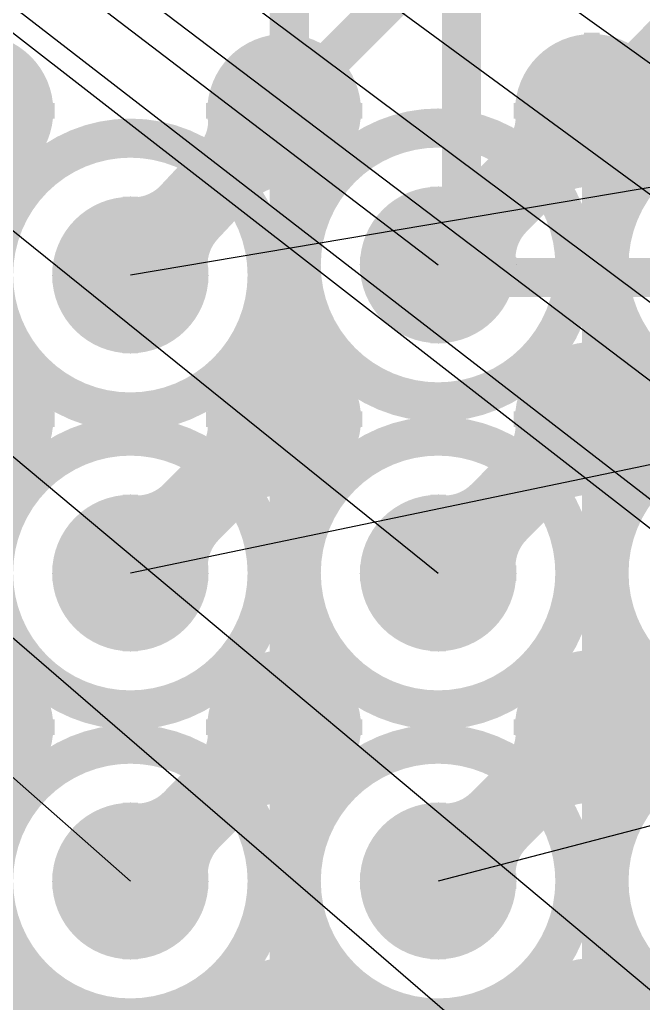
# Model space of a CAD drawing. Extents: x -4539 to 5978, y -4736 to 3041.
# Drawn here: x 1226 to 1305.8, y 574.9 to 700.6 of the extents above; entities that cross this region are included whole.
import ezdxf

# ---------------------------------------------------------------- set-up
doc = ezdxf.new("R2010")
doc.units = 0
for name, pattern in [('SIG_0', [2, 1, 1]), ('SIG_1', [2, 1, 1]), ('SIG_173', [2, 1, 1]), ('SIG_195', [2, 1, 1]), ('SIG_2', [2, 1, 1])]:
    doc.linetypes.add(name, pattern=pattern)
doc.layers.get('0').update_dxf_attribs({"color": 254, "linetype": 'CONTINUOUS'})
for name, color, linetype in [('DRIL_NPLTE_THRU_01', 16, 'CONTINUOUS'), ('DRIL_NPLTE_THRU_02', 2, 'CONTINUOUS'), ('DRIL_NPLTE_THRU_03', 34, 'CONTINUOUS'), ('DRIL_NPLTE_THRU_04', 96, 'CONTINUOUS'), ('DRIL_NPLTE_THRU_05', 6, 'CONTINUOUS'), ('DRIL_NPLTE_THRU_06', 176, 'CONTINUOUS'), ('DRIL_PLTE_THRU_01', 16, 'CONTINUOUS'), ('DRIL_PLTE_THRU_02', 2, 'CONTINUOUS'), ('DRIL_PLTE_THRU_03', 34, 'CONTINUOUS'), ('DRIL_PLTE_THRU_04', 96, 'CONTINUOUS'), ('DRIL_PLTE_THRU_05', 6, 'CONTINUOUS'), ('DRIL_PLTE_THRU_06', 176, 'CONTINUOUS'), ('DRIL_SYMBOL', 254, 'CONTINUOUS'), ('LINK_00', 254, 'CONTINUOUS'), ('PADS_BOT', 5, 'CONTINUOUS'), ('PADS_INNER', 1, 'CONTINUOUS'), ('PADS_TOP', 1, 'CONTINUOUS'), ('PART_BOT_2DLINE_00', 4, 'CONTINUOUS'), ('POUR_VIATHERM_02', 56, 'CONTINUOUS'), ('POUR_VIATHERM_05', 216, 'CONTINUOUS'), ('POUR_VOID_02', 56, 'CONTINUOUS'), ('POUR_VOID_05', 216, 'CONTINUOUS'), ('TEAR_01', 1, 'CONTINUOUS'), ('TRACE_01', 1, 'CONTINUOUS'), ('TRACE_04', 3, 'CONTINUOUS'), ('TRACE_06', 5, 'CONTINUOUS'), ('VIAPTS', 1, 'CONTINUOUS')]:
    doc.layers.add(name, color=color, linetype=linetype)

# ---------------------------------------------------------------- blocks, each defined once
blk = doc.blocks.new('POUR_VOID_646')
at = {"layer": 'POUR_VOID_02', "const_width": 5}
blk.add_lwpolyline([(-4977.34, -5832, 1), (-4942.34, -5832, 1)], format="xyb", close=True, dxfattribs=at)
blk = doc.blocks.new('POUR_VOID_645')
at = {"layer": 'POUR_VOID_02', "const_width": 5}
blk.add_lwpolyline([(-4977.34, -5870.08, 1), (-4942.34, -5870.08, 1)], format="xyb", close=True, dxfattribs=at)
blk = doc.blocks.new('POUR_VOID_635')
at = {"layer": 'POUR_VOID_02', "const_width": 5}
blk.add_lwpolyline([(-4937.97, -5909.45, 1), (-4902.97, -5909.45, 1)], format="xyb", close=True, dxfattribs=at)
blk = doc.blocks.new('POUR_VOID_627')
at = {"layer": 'POUR_VOID_02', "const_width": 5}
blk.add_lwpolyline([(-4898.6, -5909.45, 1), (-4863.6, -5909.45, 1)], format="xyb", close=True, dxfattribs=at)
blk = doc.blocks.new('POUR_OUTLINE_418')
for name in ['POUR_VOID_646', 'POUR_VOID_645', 'POUR_VOID_635', 'POUR_VOID_627']:
    blk.add_blockref(name, (0, 0))
blk = doc.blocks.new('POUR_VIATHERM_826')
at = {"layer": 'POUR_VIATHERM_02'}
for points in [[(-4959.84, -5899.45), (-4959.84, -5899.45)], [(-4969.84, -5909.45), (-4969.84, -5909.45)], [(-4949.84, -5909.45), (-4949.84, -5909.45)], [(-4959.84, -5919.45), (-4959.84, -5919.45)]]:
    blk.add_lwpolyline(points, dxfattribs=at)
blk = doc.blocks.new('POUR_VIATHERM_829')
at = {"layer": 'POUR_VIATHERM_02'}
for points in [[(-4920.47, -5860.08), (-4920.47, -5860.08)], [(-4930.47, -5870.08), (-4930.47, -5870.08)], [(-4910.47, -5870.08), (-4910.47, -5870.08)], [(-4920.47, -5880.08), (-4920.47, -5880.08)]]:
    blk.add_lwpolyline(points, dxfattribs=at)
blk = doc.blocks.new('POUR_VIATHERM_833')
at = {"layer": 'POUR_VIATHERM_02'}
for points in [[(-4920.47, -5820.71), (-4920.47, -5820.71)], [(-4930.47, -5830.71), (-4930.47, -5830.71)], [(-4910.47, -5830.71), (-4910.47, -5830.71)], [(-4920.47, -5840.71), (-4920.47, -5840.71)]]:
    blk.add_lwpolyline(points, dxfattribs=at)
blk = doc.blocks.new('POUR_HEADER_0')
for name in ['POUR_OUTLINE_418', 'POUR_VIATHERM_833', 'POUR_VIATHERM_829', 'POUR_VIATHERM_826']:
    blk.add_blockref(name, (6185, 6485))
blk = doc.blocks.new('POUR_VOID_115')
at = {"layer": 'POUR_VOID_05', "const_width": 5}
blk.add_lwpolyline([(-4977.34, -5909.45, 1), (-4942.34, -5909.45, 1)], format="xyb", close=True, dxfattribs=at)
blk = doc.blocks.new('POUR_VOID_107')
at = {"layer": 'POUR_VOID_05', "const_width": 5}
blk.add_lwpolyline([(-4937.97, -5830.71, 1), (-4902.97, -5830.71, 1)], format="xyb", close=True, dxfattribs=at)
blk = doc.blocks.new('POUR_VOID_106')
at = {"layer": 'POUR_VOID_05', "const_width": 5}
blk.add_lwpolyline([(-4937.97, -5870.08, 1), (-4902.97, -5870.08, 1)], format="xyb", close=True, dxfattribs=at)
blk = doc.blocks.new('POUR_VOID_99')
at = {"layer": 'POUR_VOID_05', "const_width": 5}
blk.add_lwpolyline([(-4898.6, -5830.71, 1), (-4863.6, -5830.71, 1)], format="xyb", close=True, dxfattribs=at)
blk = doc.blocks.new('POUR_VOID_98')
at = {"layer": 'POUR_VOID_05', "const_width": 5}
blk.add_lwpolyline([(-4898.6, -5870.08, 1), (-4863.6, -5870.08, 1)], format="xyb", close=True, dxfattribs=at)
blk = doc.blocks.new('POUR_OUTLINE_4')
for name in ['POUR_VOID_107', 'POUR_VOID_99', 'POUR_VOID_106', 'POUR_VOID_98', 'POUR_VOID_115']:
    blk.add_blockref(name, (0, 0))
blk = doc.blocks.new('POUR_VIATHERM_379')
at = {"layer": 'POUR_VIATHERM_05'}
for points in [[(-4920.47, -5899.45), (-4920.47, -5899.45)], [(-4930.47, -5909.45), (-4930.47, -5909.45)], [(-4910.47, -5909.45), (-4910.47, -5909.45)], [(-4920.47, -5919.45), (-4920.47, -5919.45)]]:
    blk.add_lwpolyline(points, dxfattribs=at)
blk = doc.blocks.new('POUR_VIATHERM_382')
at = {"layer": 'POUR_VIATHERM_05'}
for points in [[(-4959.84, -5860.08), (-4959.84, -5860.08)], [(-4969.84, -5870.08), (-4969.84, -5870.08)], [(-4949.84, -5870.08), (-4949.84, -5870.08)], [(-4959.84, -5880.08), (-4959.84, -5880.08)]]:
    blk.add_lwpolyline(points, dxfattribs=at)
blk = doc.blocks.new('POUR_VIATHERM_387')
at = {"layer": 'POUR_VIATHERM_05'}
for points in [[(-4959.84, -5822), (-4959.84, -5822)], [(-4969.84, -5832), (-4969.84, -5832)], [(-4949.84, -5832), (-4949.84, -5832)], [(-4959.84, -5842), (-4959.84, -5842)]]:
    blk.add_lwpolyline(points, dxfattribs=at)
blk = doc.blocks.new('POUR_HEADER_1')
for name in ['POUR_OUTLINE_4', 'POUR_VIATHERM_387', 'POUR_VIATHERM_382', 'POUR_VIATHERM_379']:
    blk.add_blockref(name, (5333.86, 5791.34))
blk = doc.blocks.new('DRIL_SYMBOL_0')
at = {"layer": 'DRIL_SYMBOL', "const_width": 2}
for points in [[(0, -10), (0, 10)], [(-10, 0), (10, 0)]]:
    blk.add_lwpolyline(points, dxfattribs=at)
blk = doc.blocks.new('DRIL_HOLE_0')
blk.add_lwpolyline([(0, 0, 1), (0, 0, 1)], format="xyb", close=True)
blk.add_blockref('DRIL_SYMBOL_0', (0, 0))
blk = doc.blocks.new('PAD_2')
blk.add_lwpolyline([(0, 0, 1), (0, 0, 1)], format="xyb", close=True)
blk = doc.blocks.new('PAD_8')
at = {"const_width": 9.84}
blk.add_lwpolyline([(0, -4.92, 1), (0, 4.92, 1)], format="xyb", close=True, dxfattribs=at)
blk = doc.blocks.new('STK_TOP_10')
at = {"layer": 'DRIL_NPLTE_THRU_01'}
blk.add_blockref('DRIL_HOLE_0', (0, 0), dxfattribs=at)
at = {"layer": 'DRIL_NPLTE_THRU_02'}
blk.add_blockref('DRIL_HOLE_0', (0, 0), dxfattribs=at)
at = {"layer": 'DRIL_NPLTE_THRU_03'}
blk.add_blockref('DRIL_HOLE_0', (0, 0), dxfattribs=at)
at = {"layer": 'DRIL_NPLTE_THRU_04'}
blk.add_blockref('DRIL_HOLE_0', (0, 0), dxfattribs=at)
at = {"layer": 'DRIL_NPLTE_THRU_05'}
blk.add_blockref('DRIL_HOLE_0', (0, 0), dxfattribs=at)
at = {"layer": 'DRIL_NPLTE_THRU_06'}
blk.add_blockref('DRIL_HOLE_0', (0, 0), dxfattribs=at)
at = {"layer": 'PADS_BOT'}
blk.add_blockref('PAD_2', (0, 0), dxfattribs=at)
at = {"layer": 'PADS_INNER'}
blk.add_blockref('PAD_2', (0, 0), dxfattribs=at)
at = {"layer": 'PADS_TOP'}
blk.add_blockref('PAD_8', (0, 0), dxfattribs=at)
blk = doc.blocks.new('SYM_TOP_8')
for p in [(-137.8, -19.69), (-98.43, -19.69), (-59.06, -19.69), (-137.8, -59.06), (-98.43, -59.06), (-59.06, -59.06), (-137.8, -98.43), (-98.43, -98.43), (-59.06, -98.43), (-137.8, -137.8), (-98.43, -137.8), (-59.06, -137.8)]:
    blk.add_blockref('STK_TOP_10', p)
blk = doc.blocks.new('PART_TOP_33')
blk.add_blockref('SYM_TOP_8', (0, 0))
blk = doc.blocks.new('SMOOTH_5')
at = {"const_width": 2.5}
blk.add_lwpolyline([(-1.25, 0, 1), (1.25, 0, 1)], format="xyb", close=True, dxfattribs=at)
blk = doc.blocks.new('PART_BODY_BOT_9')
at = {"layer": 'PART_BOT_2DLINE_00', "const_width": 5}
blk.add_lwpolyline([(-338.58, 265.75), (-42.32, 265.75), (-42.32, 232.53), (42.32, 232.53), (42.32, 265.75), (338.58, 265.75), (338.58, -265.75), (-338.58, -265.75)], close=True, dxfattribs=at)
at = {"layer": 'PART_BOT_2DLINE_00'}
blk.add_blockref('SMOOTH_5', (-42.32, 232.53), dxfattribs=at)
blk = doc.blocks.new('SYM_BOT_11')
blk.add_blockref('PART_BODY_BOT_9', (0, 0))
blk = doc.blocks.new('PART_BOT_36')
blk.add_blockref('SYM_BOT_11', (0, 0))
blk = doc.blocks.new('TRACE_1284')
at = {"layer": 'TRACE_06', "linetype": 'SIG_1', "const_width": 5}
blk.add_lwpolyline([(1158.27, 320.24), (1158.27, 337.66), (1161.08, 345.3), (1165.14, 356.3), (1165.14, 363.89), (1189.79, 388.54), (1191.43, 388.54), (1250.42, 447.53), (1250.42, 464.17), (1277.66, 491.41), (1283.34, 491.41), (1300.45, 508.51), (1300.45, 690.74), (1359, 749.29), (1359, 824)], dxfattribs=at)
blk = doc.blocks.new('SMOOTH_10')
at = {"const_width": 5}
blk.add_lwpolyline([(-2.5, 0, 1), (2.5, 0, 1)], format="xyb", close=True, dxfattribs=at)
blk = doc.blocks.new('TEAR_2008008000945')
at = {"const_width": 10}
for points in [[(7.78, 7.78, -0.196261), (0.95, 4.91)], [(7.78, 7.78, 0.196261), (4.91, 0.95)]]:
    blk.add_lwpolyline(points, format="xyb", dxfattribs=at)
for p in [(7.78, 7.78), (7.78, 7.78), (0.95, 4.91), (4.91, 0.95)]:
    blk.add_blockref('SMOOTH_10', p)
blk = doc.blocks.new('TEAR_2008008000946')
at = {"const_width": 10}
for points in [[(-7.53, -7.53, 0.196262), (-4.75, -0.92)], [(-7.53, -7.53, -0.196262), (-0.92, -4.75)]]:
    blk.add_lwpolyline(points, format="xyb", dxfattribs=at)
for p in [(-4.75, -0.92), (-0.92, -4.75), (-7.53, -7.53), (-7.53, -7.53)]:
    blk.add_blockref('SMOOTH_10', p)
blk = doc.blocks.new('TRACE_38')
at = {"layer": 'TRACE_01', "linetype": 'SIG_173', "const_width": 10}
blk.add_lwpolyline([(1240.16, 590.55), (1259.84, 610.24)], dxfattribs=at)
at = {"layer": 'TEAR_01'}
for name, p in [('TEAR_2008008000946', (1259.84, 610.24)), ('TEAR_2008008000945', (1240.16, 590.55))]:
    blk.add_blockref(name, p, dxfattribs=at)
at = {"layer": 'TRACE_01'}
for p in [(1259.84, 610.24), (1240.16, 590.55)]:
    blk.add_blockref('SMOOTH_10', p, dxfattribs=at)
blk = doc.blocks.new('TEAR_2008008000953')
at = {"const_width": 10}
for points in [[(7.78, 7.78, -0.196261), (0.95, 4.91)], [(7.78, 7.78, 0.196261), (4.91, 0.95)]]:
    blk.add_lwpolyline(points, format="xyb", dxfattribs=at)
for p in [(7.78, 7.78), (7.78, 7.78), (0.95, 4.91), (4.91, 0.95)]:
    blk.add_blockref('SMOOTH_10', p)
blk = doc.blocks.new('TEAR_2008008000954')
at = {"const_width": 10}
for points in [[(-7.53, -7.53, 0.196262), (-4.75, -0.92)], [(-7.53, -7.53, -0.196262), (-0.92, -4.75)]]:
    blk.add_lwpolyline(points, format="xyb", dxfattribs=at)
for p in [(-4.75, -0.92), (-0.92, -4.75), (-7.53, -7.53), (-7.53, -7.53)]:
    blk.add_blockref('SMOOTH_10', p)
blk = doc.blocks.new('TRACE_42')
at = {"layer": 'TRACE_01', "linetype": 'SIG_173', "const_width": 10}
blk.add_lwpolyline([(1279.53, 629.92), (1299.21, 649.61)], dxfattribs=at)
at = {"layer": 'TEAR_01'}
for name, p in [('TEAR_2008008000954', (1299.21, 649.61)), ('TEAR_2008008000953', (1279.53, 629.92))]:
    blk.add_blockref(name, p, dxfattribs=at)
at = {"layer": 'TRACE_01'}
for p in [(1299.21, 649.61), (1279.53, 629.92)]:
    blk.add_blockref('SMOOTH_10', p, dxfattribs=at)
blk = doc.blocks.new('TEAR_2008008000961')
at = {"const_width": 10}
for points in [[(7.78, 7.78, -0.196261), (0.95, 4.91)], [(7.78, 7.78, 0.196261), (4.91, 0.95)]]:
    blk.add_lwpolyline(points, format="xyb", dxfattribs=at)
for p in [(7.78, 7.78), (7.78, 7.78), (0.95, 4.91), (4.91, 0.95)]:
    blk.add_blockref('SMOOTH_10', p)
blk = doc.blocks.new('TEAR_2008008000962')
at = {"const_width": 10}
for points in [[(-7.53, -7.53, 0.196262), (-4.75, -0.92)], [(-7.53, -7.53, -0.196262), (-0.92, -4.75)]]:
    blk.add_lwpolyline(points, format="xyb", dxfattribs=at)
for p in [(-4.75, -0.92), (-0.92, -4.75), (-7.53, -7.53), (-7.53, -7.53)]:
    blk.add_blockref('SMOOTH_10', p)
blk = doc.blocks.new('TRACE_56')
at = {"layer": 'TRACE_01', "linetype": 'SIG_173', "const_width": 10}
blk.add_lwpolyline([(1279.53, 669.29), (1299.21, 688.98)], dxfattribs=at)
at = {"layer": 'TEAR_01'}
for name, p in [('TEAR_2008008000962', (1299.21, 688.98)), ('TEAR_2008008000961', (1279.53, 669.29))]:
    blk.add_blockref(name, p, dxfattribs=at)
at = {"layer": 'TRACE_01'}
for p in [(1299.21, 688.98), (1279.53, 669.29)]:
    blk.add_blockref('SMOOTH_10', p, dxfattribs=at)
blk = doc.blocks.new('TEAR_2008008001159')
at = {"const_width": 10}
for points in [[(7.78, 7.78, -0.196261), (0.95, 4.91)], [(7.78, 7.78, 0.196261), (4.91, 0.95)]]:
    blk.add_lwpolyline(points, format="xyb", dxfattribs=at)
for p in [(7.78, 7.78), (7.78, 7.78), (0.95, 4.91), (4.91, 0.95)]:
    blk.add_blockref('SMOOTH_10', p)
blk = doc.blocks.new('TEAR_2008008001160')
at = {"const_width": 10}
for points in [[(-7.53, -7.53, 0.196262), (-4.75, -0.92)], [(-7.53, -7.53, -0.196262), (-0.92, -4.75)]]:
    blk.add_lwpolyline(points, format="xyb", dxfattribs=at)
for p in [(-4.75, -0.92), (-0.92, -4.75), (-7.53, -7.53), (-7.53, -7.53)]:
    blk.add_blockref('SMOOTH_10', p)
blk = doc.blocks.new('TRACE_36')
at = {"layer": 'TRACE_01', "linetype": 'SIG_195', "const_width": 10}
blk.add_lwpolyline([(1279.53, 590.55), (1299.21, 610.24)], dxfattribs=at)
at = {"layer": 'TEAR_01'}
for name, p in [('TEAR_2008008001160', (1299.21, 610.24)), ('TEAR_2008008001159', (1279.53, 590.55))]:
    blk.add_blockref(name, p, dxfattribs=at)
at = {"layer": 'TRACE_01'}
for p in [(1299.21, 610.24), (1279.53, 590.55)]:
    blk.add_blockref('SMOOTH_10', p, dxfattribs=at)
blk = doc.blocks.new('TEAR_2008008001164')
at = {"const_width": 10}
for points in [[(7.78, 7.78, -0.196261), (0.95, 4.91)], [(7.78, 7.78, 0.196261), (4.91, 0.95)]]:
    blk.add_lwpolyline(points, format="xyb", dxfattribs=at)
for p in [(7.78, 7.78), (7.78, 7.78), (0.95, 4.91), (4.91, 0.95)]:
    blk.add_blockref('SMOOTH_10', p)
blk = doc.blocks.new('TEAR_2008008001165')
at = {"const_width": 10}
for points in [[(-7.53, -7.53, 0.196262), (-4.75, -0.92)], [(-7.53, -7.53, -0.196262), (-0.92, -4.75)]]:
    blk.add_lwpolyline(points, format="xyb", dxfattribs=at)
for p in [(-4.75, -0.92), (-0.92, -4.75), (-7.53, -7.53), (-7.53, -7.53)]:
    blk.add_blockref('SMOOTH_10', p)
blk = doc.blocks.new('TRACE_44')
at = {"layer": 'TRACE_01', "linetype": 'SIG_195', "const_width": 10}
blk.add_lwpolyline([(1240.16, 629.92), (1259.84, 649.61)], dxfattribs=at)
at = {"layer": 'TEAR_01'}
for name, p in [('TEAR_2008008001165', (1259.84, 649.61)), ('TEAR_2008008001164', (1240.16, 629.92))]:
    blk.add_blockref(name, p, dxfattribs=at)
at = {"layer": 'TRACE_01'}
for p in [(1259.84, 649.61), (1240.16, 629.92)]:
    blk.add_blockref('SMOOTH_10', p, dxfattribs=at)
blk = doc.blocks.new('TEAR_2008008001168')
at = {"const_width": 10}
for points in [[(7.53, 8.02, -0.196261), (0.79, 4.94)], [(7.53, 8.02, 0.196261), (4.88, 1.11)]]:
    blk.add_lwpolyline(points, format="xyb", dxfattribs=at)
for p in [(7.53, 8.02), (7.53, 8.02), (0.79, 4.94), (4.88, 1.11)]:
    blk.add_blockref('SMOOTH_10', p)
blk = doc.blocks.new('TEAR_2008008001169')
at = {"const_width": 10}
for points in [[(-7.29, -7.77, 0.196263), (-4.72, -1.07)], [(-7.29, -7.77, -0.196262), (-0.77, -4.78)]]:
    blk.add_lwpolyline(points, format="xyb", dxfattribs=at)
for p in [(-4.72, -1.07), (-0.77, -4.78), (-7.29, -7.77), (-7.29, -7.77)]:
    blk.add_blockref('SMOOTH_10', p)
blk = doc.blocks.new('TRACE_58')
at = {"layer": 'TRACE_01', "linetype": 'SIG_195', "const_width": 10}
blk.add_lwpolyline([(1240.16, 668), (1259.84, 688.98)], dxfattribs=at)
at = {"layer": 'TEAR_01'}
for name, p in [('TEAR_2008008001169', (1259.84, 688.98)), ('TEAR_2008008001168', (1240.16, 668))]:
    blk.add_blockref(name, p, dxfattribs=at)
at = {"layer": 'TRACE_01'}
for p in [(1259.84, 688.98), (1240.16, 668)]:
    blk.add_blockref('SMOOTH_10', p, dxfattribs=at)
blk = doc.blocks.new('DRIL_SYMBOL_7')
at = {"layer": 'DRIL_SYMBOL', "const_width": 2}
for points in [[(0, -10), (0, 10)], [(-10, 0), (10, 0)]]:
    blk.add_lwpolyline(points, dxfattribs=at)
blk = doc.blocks.new('DRIL_HOLE_7')
at = {"const_width": 3.5}
blk.add_lwpolyline([(-1.75, 0, 1), (1.75, 0, 1)], format="xyb", close=True, dxfattribs=at)
blk.add_blockref('DRIL_SYMBOL_7', (0, 0))
blk = doc.blocks.new('PAD_15')
at = {"const_width": 10}
blk.add_lwpolyline([(0, -5, 1), (0, 5, 1)], format="xyb", close=True, dxfattribs=at)
blk = doc.blocks.new('STK_TOP_26')
at = {"layer": 'DRIL_PLTE_THRU_01'}
blk.add_blockref('DRIL_HOLE_7', (0, 0), dxfattribs=at)
at = {"layer": 'DRIL_PLTE_THRU_02'}
blk.add_blockref('DRIL_HOLE_7', (0, 0), dxfattribs=at)
at = {"layer": 'DRIL_PLTE_THRU_03'}
blk.add_blockref('DRIL_HOLE_7', (0, 0), dxfattribs=at)
at = {"layer": 'DRIL_PLTE_THRU_04'}
blk.add_blockref('DRIL_HOLE_7', (0, 0), dxfattribs=at)
at = {"layer": 'DRIL_PLTE_THRU_05'}
blk.add_blockref('DRIL_HOLE_7', (0, 0), dxfattribs=at)
at = {"layer": 'DRIL_PLTE_THRU_06'}
blk.add_blockref('DRIL_HOLE_7', (0, 0), dxfattribs=at)
at = {"layer": 'PADS_BOT'}
blk.add_blockref('PAD_15', (0, 0), dxfattribs=at)
at = {"layer": 'PADS_INNER'}
blk.add_blockref('PAD_15', (0, 0), dxfattribs=at)
at = {"layer": 'PADS_TOP'}
blk.add_blockref('PAD_15', (0, 0), dxfattribs=at)
blk = doc.blocks.new('SYM_TOP_2')
blk.add_blockref('STK_TOP_26', (0, 0))

msp = doc.modelspace()

# ---------------------------------------------------------------- linework, layer by layer
at = {"layer": 'LINK_00', "linetype": 'SIG_173'}
for p, q in [((1672.22, 270.89), (322.05, 1400)), ((322.05, 1400), (1904.58, 201.79)), ((1748.44, 170.49), (322.05, 1400)), ((1968.28, 170.23), (322.05, 1400)), ((322.05, 1400), (1849.87, 214)), ((322.05, 1400), (1279.53, 669.29)), ((1318.9, 669.29), (322.05, 1400)), ((322.05, 1400), (1397.64, 629.92)), ((322.05, 1400), (1279.53, 629.92)), ((322.05, 1400), (1240.16, 590.55)), ((322.05, 1400), (1318.9, 629.92))]:
    msp.add_line(p, q, dxfattribs=at)
at = {"layer": 'LINK_00', "linetype": 'SIG_195'}
for q in [(1240.16, 629.92), (1240.16, 668), (1279.53, 590.55)]:
    msp.add_line((2194.88, 828.7), q, dxfattribs=at)
at = {"layer": 'TRACE_04', "linetype": 'SIG_2', "const_width": 5}
msp.add_lwpolyline([(1197.5, 387), (1197.5, 401.5), (1260.5, 464.5), (1260.5, 690.12), (1297.03, 726.65), (1297.03, 768.2)], dxfattribs=at)
at = {"layer": 'TRACE_06', "linetype": 'SIG_0', "const_width": 5}
msp.add_lwpolyline([(1137.81, 343.26), (1152.13, 357.58), (1152.13, 365.03), (1193.93, 406.82), (1195.57, 406.82), (1227.46, 438.71), (1227.46, 456.46), (1260.5, 489.5), (1260.5, 826)], dxfattribs=at)

# ---------------------------------------------------------------- block references
at = {"linetype": 'SIG_173'}
msp.add_blockref('POUR_HEADER_0', (15, 15), dxfattribs=at)
at = {"xscale": -1, "rotation": -90}
msp.add_blockref('PART_BOT_36', (1050, 710), dxfattribs=at)
for name, p in [('PART_TOP_33', (1358.27, 708.66)), ('TRACE_1284', (0, 0)), ('TRACE_58', (0, 0)), ('TRACE_56', (0, 0)), ('TRACE_44', (0, 0)), ('TRACE_42', (0, 0)), ('TRACE_38', (0, 0)), ('TRACE_36', (0, 0))]:
    msp.add_blockref(name, p)
at = {"linetype": 'SIG_195'}
msp.add_blockref('POUR_HEADER_1', (866.14, 708.66), dxfattribs=at)
at = {"layer": 'TRACE_04'}
msp.add_blockref('SMOOTH_5', (1260.5, 690.12), dxfattribs=at)
at = {"layer": 'VIAPTS', "linetype": 'SIG_173'}
for p in [(1279.53, 669.29), (1279.53, 629.92), (1240.16, 590.55)]:
    msp.add_blockref('SYM_TOP_2', p, dxfattribs=at)
at = {"layer": 'VIAPTS', "linetype": 'SIG_195'}
for p in [(1240.16, 668), (1240.16, 629.92), (1279.53, 590.55)]:
    msp.add_blockref('SYM_TOP_2', p, dxfattribs=at)

doc.saveas('drawing.dxf')
